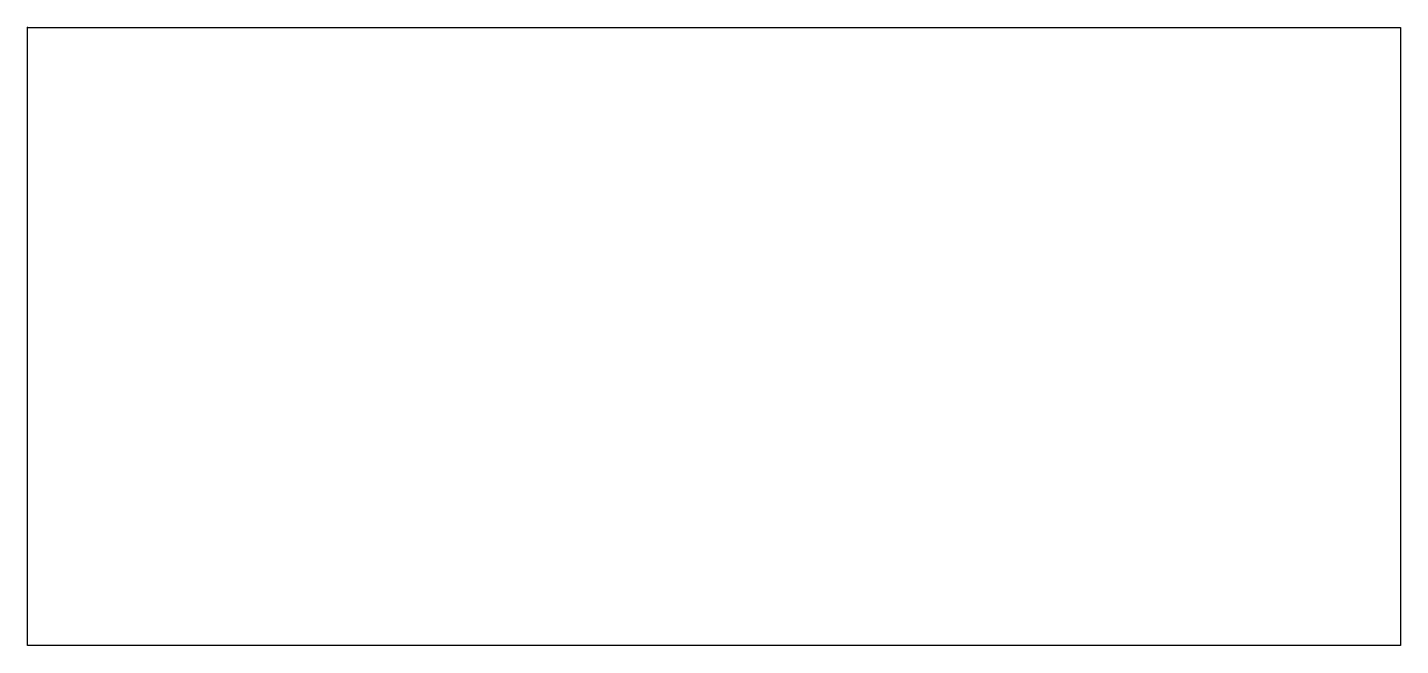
# Model space of a CAD drawing. Header units: millimetres. Extents: x 0 to 210, y -95 to 0.
import ezdxf

# ---------------------------------------------------------------- set-up
doc = ezdxf.new("R2010")
doc.units = ezdxf.units.MM
doc.layers.get('0').update_dxf_attribs({"linetype": 'CONTINUOUS'})

msp = doc.modelspace()

# ---------------------------------------------------------------- linework, layer by layer
msp.add_lwpolyline([(0, 0), (210, 0), (210, -94.5), (0, -94.5)], close=True)
msp.add_point((0, 0))

doc.saveas('drawing.dxf')
